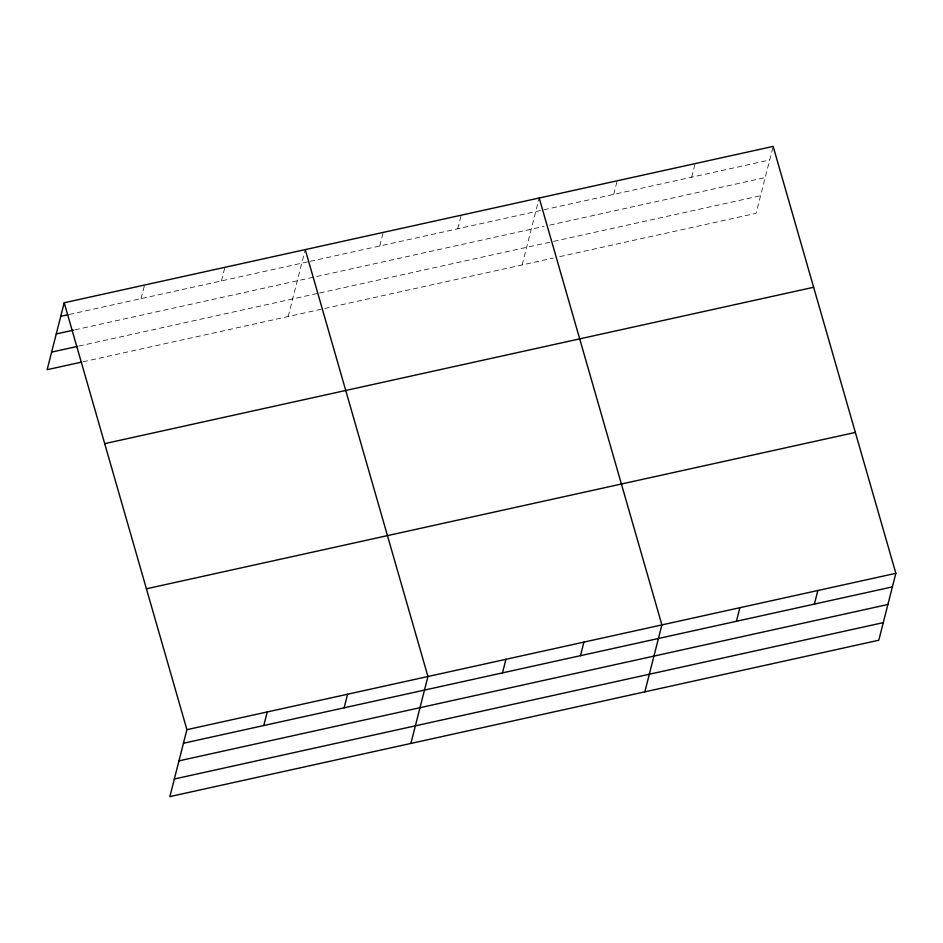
<?xml version="1.0" encoding="UTF-8"?>
<svg xmlns="http://www.w3.org/2000/svg" width="943" height="943" viewBox="0 0 943 943"><rect width="100%" height="100%" fill="white"/><g stroke="black" fill="none" stroke-linecap="round" stroke-linejoin="round"><path stroke-width="0.71" stroke-dasharray="4.71 3.54" d="M141.096 298.625L144.562 285.034M221.44 280.908L224.906 267.317M288.193 316.53L304.907 250.956M379.77 245.982L383.235 232.402M457.756 228.784L461.221 215.193M522.139 264.936L538.854 199.35M613.716 194.388L617.182 180.797M691.702 177.19L695.168 163.599M772.8 147.756L756.086 213.33L558.999 256.802M69.358 314.443L308.88 261.624M310.294 261.305L769.688 159.98M74.91 329.838L544.005 226.379M549.686 225.129L765.197 177.59M78.894 346.081L318.204 293.297M319.618 292.99L552.15 241.703M553.565 241.384L760.577 195.731M83.019 361.782L553.329 258.052"/><path stroke-width="1.41" d="M64.207 302.762L186.914 729.67L169.846 796.599L878.793 640.238L895.85 573.309L773.154 146.401L64.207 302.762L47.15 369.691L81.581 362.1M263.792 725.532L267.258 711.941M344.136 707.816L347.602 694.225M410.889 743.438L427.945 676.508L305.249 249.6M502.466 672.889L505.931 659.298M580.452 655.691L583.917 642.1M644.835 691.844L661.903 624.903L539.196 197.995M736.424 621.296L739.878 607.705M814.398 604.098L817.864 590.507M60.753 316.341L67.92 314.762M56.262 333.952L73.483 330.156M51.641 352.093L77.467 346.399M104.708 443.634L813.644 287.273M146.424 588.786L855.36 432.424M186.914 729.67L895.85 573.309M183.449 743.249L892.384 586.888M178.958 760.86L887.893 604.498M174.337 779.001L883.273 622.639"/></g></svg>
